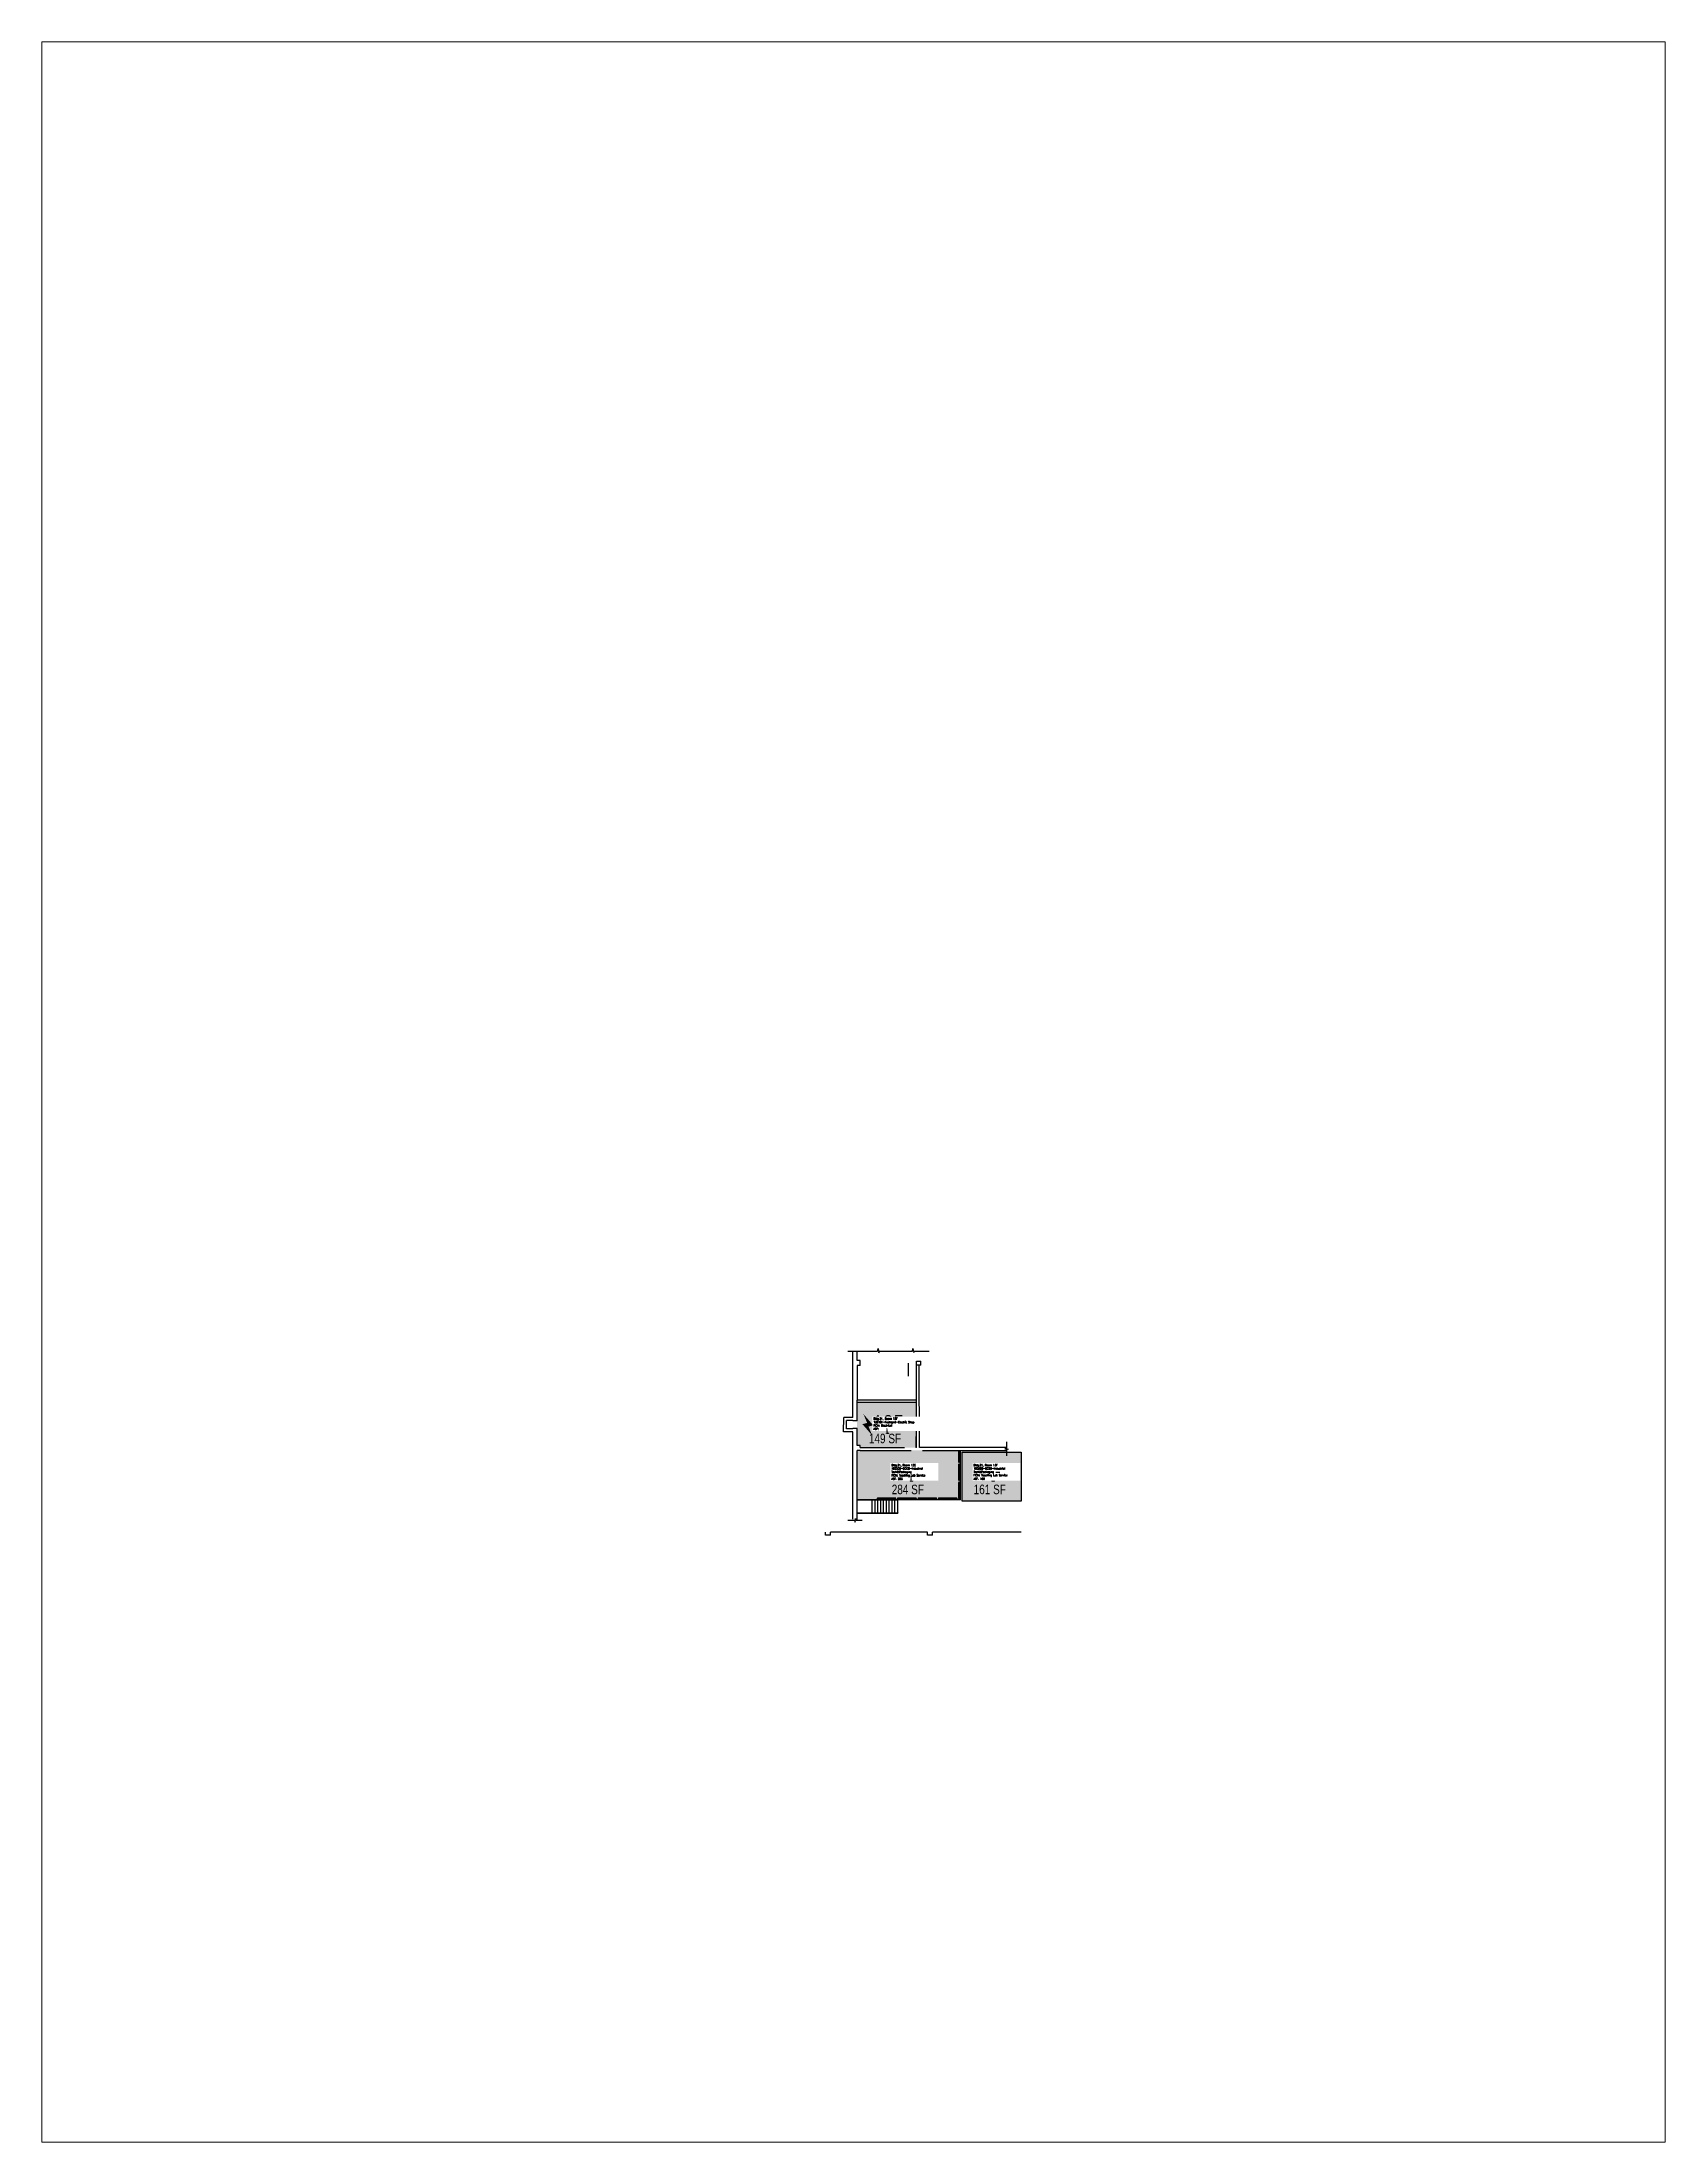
# Paper-space layout 'Layout1' of a CAD drawing. Header units: inches. Extents: x 0 to 8.5, y 0 to 11.
# The model-space entities are those that its viewports show. They can reach past a viewport. Long polylines and large blocks are cut down to what shows.
import ezdxf
from ezdxf.enums import TextEntityAlignment as Align

# ---------------------------------------------------------------- set-up
doc = ezdxf.new("R2010")
doc.units = ezdxf.units.IN
doc.header["$LTSCALE"] = 10
doc.header["$MEASUREMENT"] = 0
doc.layers.get('0').update_dxf_attribs({"linetype": 'CONTINUOUS'})
doc.layers.get('Defpoints').update_dxf_attribs({"linetype": 'CONTINUOUS'})
for name, color, linetype in [('A-DOOR', 2, 'CONTINUOUS'), ('A-FLOR', 3, 'CONTINUOUS'), ('A-IDEN-CNUM', 7, 'CONTINUOUS'), ('A-IDEN-ICON', 4, 'CONTINUOUS'), ('A-IDEN-RNUM', 7, 'CONTINUOUS'), ('A-IDEN-SNUM', 4, 'CONTINUOUS'), ('A-IDEN-VNUM', 4, 'CONTINUOUS'), ('A-WALL', 5, 'CONTINUOUS'), ('AREA-TEXT', 3, 'CONTINUOUS'), ('Rooms-Category-Color', 7, 'CONTINUOUS'), ('Rooms-College-Color', 7, 'CONTINUOUS'), ('Rooms-Department-Color', 7, 'CONTINUOUS'), ('Rooms-Division-Color', 7, 'CONTINUOUS'), ('Rooms-Information', 7, 'CONTINUOUS')]:
    doc.layers.add(name, color=color, linetype=linetype)
doc.styles.add('AREA', font='arial.ttf', dxfattribs={"width": 0.75, "height": 24})
doc.styles.add('ROOMSNUMBER', font='TXT.SHX', dxfattribs={"height": 0.03})
doc.styles.add('ROOMVNUMBER', font='simplex.shx', dxfattribs={"width": 0.85})

# ---------------------------------------------------------------- blocks, each defined once
blk = doc.blocks.new('CPELECT')
blk.add_lwpolyline([(0.062, 0.063, 0, 0.03, 0), (0.01, -0.017, 0.03, 0.03, 0), (-0.01, 0.007, 0.03, 0, 0), (-0.062, -0.073, 0.03, 0, 0)], format="xyseb")

msp = doc.modelspace()

# ---------------------------------------------------------------- hatches: boundary and pattern name
at = {"layer": 'Rooms-Category-Color', "true_color": 0xadadad}
msp.add_hatch(color=253, dxfattribs=at).paths.add_polyline_path([(69204137.1, 27671372.5), (69204138.9, 27671363.7), (69204133, 27671362.5), (69204164.1, 27671206.6), (69204289.6, 27671231.6), (69204256.7, 27671396.4)])
at = {"layer": 'Rooms-Category-Color', "true_color": 0xe3f498}
for points in [[(69204123.4, 27671369.8), (69203986.1, 27671342.4), (69204043.2, 27671056), (69204180.5, 27671083.4)], [(69204041.2, 27671050.3), (69204177, 27671077.4), (69204209.7, 27670913.7), (69204073.9, 27670886.6)]]:
    msp.add_hatch(color=61, dxfattribs=at).paths.add_polyline_path(points)
at = {"layer": 'Rooms-College-Color', "true_color": 0xadadad}
msp.add_hatch(color=253, dxfattribs=at).paths.add_polyline_path([(69204137.1, 27671372.5), (69204138.9, 27671363.7), (69204133, 27671362.5), (69204164.1, 27671206.6), (69204289.6, 27671231.6), (69204256.7, 27671396.4)])
at = {"layer": 'Rooms-College-Color', "true_color": 0xfa9ba3}
for points in [[(69204123.4, 27671369.8), (69203986.1, 27671342.4), (69204043.2, 27671056), (69204180.5, 27671083.4)], [(69204041.2, 27671050.3), (69204177, 27671077.4), (69204209.7, 27670913.7), (69204073.9, 27670886.6)]]:
    msp.add_hatch(color=241, dxfattribs=at).paths.add_polyline_path(points)
at = {"layer": 'Rooms-Department-Color', "true_color": 0xacacac}
msp.add_hatch(color=253, dxfattribs=at).paths.add_polyline_path([(69204137.1, 27671372.5), (69204138.9, 27671363.7), (69204133, 27671362.5), (69204164.1, 27671206.6), (69204289.6, 27671231.6), (69204256.7, 27671396.4)])
at = {"layer": 'Rooms-Department-Color', "true_color": 0xfa9ba3}
for points in [[(69204123.4, 27671369.8), (69203986.1, 27671342.4), (69204043.2, 27671056), (69204180.5, 27671083.4)], [(69204041.2, 27671050.3), (69204177, 27671077.4), (69204209.7, 27670913.7), (69204073.9, 27670886.6)]]:
    msp.add_hatch(color=241, dxfattribs=at).paths.add_polyline_path(points)
at = {"layer": 'Rooms-Division-Color', "true_color": 0xadadad}
msp.add_hatch(color=253, dxfattribs=at).paths.add_polyline_path([(69204137.1, 27671372.5), (69204138.9, 27671363.7), (69204133, 27671362.5), (69204164.1, 27671206.6), (69204289.6, 27671231.6), (69204256.7, 27671396.4)])
at = {"layer": 'Rooms-Division-Color', "true_color": 0xfa9ba3}
for points in [[(69204123.4, 27671369.8), (69203986.1, 27671342.4), (69204043.2, 27671056), (69204180.5, 27671083.4)], [(69204041.2, 27671050.3), (69204177, 27671077.4), (69204209.7, 27670913.7), (69204073.9, 27670886.6)]]:
    msp.add_hatch(color=241, dxfattribs=at).paths.add_polyline_path(points)

# ---------------------------------------------------------------- linework, layer by layer
at = {"layer": 'A-DOOR'}
msp.add_lwpolyline([(69204163.6, 27671209.3, 1.5, 1.5, 0), (69204194.9, 27671215.6, 0, 0, 0), (69204195.1, 27671214.8, 0, 0, 0.414214), (69204157.4, 27671239.9, 0, 0, 0.414214)], format="xyseb", dxfattribs=at)
at = {"layer": 'A-FLOR'}
for p, q in [((69203949.3, 27671335), (69203971.9, 27671221.8)), ((69203949.3, 27671335), (69203971.9, 27671221.8)), ((69203950.8, 27671335.3), (69203973.4, 27671222.1)), ((69204043.2, 27671056), (69203986.1, 27671342.4)), ((69203986.1, 27671342.4), (69204008.7, 27671229.1)), ((69203994.3, 27671301.2), (69203959, 27671294.1)), ((69203995.9, 27671293.3), (69203960.6, 27671286.3)), ((69203997.4, 27671285.5), (69203962.1, 27671278.4)), ((69203999, 27671277.6), (69203963.7, 27671270.6)), ((69204010.6, 27671235.9), (69204000.5, 27671286.5)), ((69204012.1, 27671236.2), (69204002, 27671286.8)), ((69204000.6, 27671269.8), (69203965.3, 27671262.8)), ((69204002.1, 27671262), (69203966.8, 27671254.9)), ((69204003.7, 27671254.1), (69203968.4, 27671247.1)), ((69204005.3, 27671246.3), (69203970, 27671239.2)), ((69204006.8, 27671238.4), (69203971.5, 27671231.4)), ((69203973.4, 27671222.1), (69203971.9, 27671221.8)), ((69204008.4, 27671230.6), (69203973.1, 27671223.5)), ((69204010.2, 27671229.4), (69204008.7, 27671229.1)), ((69204021.9, 27671179.4), (69204011.8, 27671230)), ((69204023.4, 27671179.7), (69204013.3, 27671230.3)), ((69204033.2, 27671122.9), (69204023.1, 27671173.5)), ((69204034.7, 27671123.2), (69204024.6, 27671173.8)), ((69204044.5, 27671066.5), (69204034.4, 27671117.1)), ((69204045.9, 27671066.8), (69204035.8, 27671117.4)), ((69204043.2, 27671056), (69204180.5, 27671083.4)), ((69204046.3, 27671061.3), (69204090.9, 27671070.2)), ((69204046.5, 27671060.1), (69204091.1, 27671069)), ((69204096.8, 27671071.4), (69204141.4, 27671080.3)), ((69204097, 27671070.2), (69204141.6, 27671079.1)), ((69204147.1, 27671081.5), (69204179.6, 27671088)), ((69204147.3, 27671080.2), (69204179.9, 27671086.7))]:
    msp.add_line(p, q, dxfattribs=at)
msp.add_lwpolyline([(69204041.2, 27671050.3), (69204177, 27671077.4), (69204209.7, 27670913.7), (69204073.9, 27670886.6)], close=True, dxfattribs=at)
for centre, radius, start, end in [((69204001.3, 27671286.7), 0.75, 11.28839, 191.28839), ((69204011.4, 27671236.1), 0.75, 191.28839, 11.28839), ((69204012.6, 27671230.2), 0.75, 11.28839, 191.28839), ((69204022.7, 27671179.6), 0.75, 191.28839, 11.28839), ((69204023.8, 27671173.7), 0.75, 11.28839, 191.28839), ((69204033.9, 27671123.1), 0.75, 191.28839, 11.28839), ((69204035.1, 27671117.2), 0.75, 11.28839, 191.28839), ((69204045.2, 27671066.6), 0.75, 191.28839, 11.28839), ((69204046.4, 27671060.7), 0.625, 101.28839, 281.28839), ((69204091, 27671069.6), 0.625, 281.28839, 101.28839), ((69204096.9, 27671070.8), 0.625, 101.28839, 281.28839), ((69204141.5, 27671079.7), 0.625, 281.28839, 101.28839), ((69204147.2, 27671080.9), 0.625, 101.28839, 281.28839)]:
    msp.add_arc(centre, radius, start, end, dxfattribs=at)
at = {"layer": 'A-WALL'}
for p, q in [((69203870.6, 27671410.1), (69203879.4, 27671411.8)), ((69203873.3, 27671396.3), (69203870.6, 27671410.1)), ((69203873.3, 27671396.3), (69203882.2, 27671398.1)), ((69203935.8, 27671129.4), (69203882.2, 27671398.1)), ((69203930.8, 27671343.6), (69204173, 27671391.9)), ((69204167.9, 27671417.4), (69204207.1, 27671425.2)), ((69204173, 27671391.9), (69204167.9, 27671417.4)), ((69204177.3, 27671411.1), (69204200.9, 27671415.8)), ((69204180.8, 27671393.5), (69204177.3, 27671411.1)), ((69204180.8, 27671393.5), (69204181.8, 27671393.7)), ((69204180.8, 27671393.5), (69204181.8, 27671393.7)), ((69204184.2, 27671381.9), (69204181.8, 27671393.7)), ((69204204.4, 27671398.2), (69204200.9, 27671415.8)), ((69204203.4, 27671398), (69204204.4, 27671398.2)), ((69204203.4, 27671398), (69204204.4, 27671398.2)), ((69204205.7, 27671386.2), (69204203.4, 27671398)), ((69204205.7, 27671386.2), (69204262.6, 27671397.6)), ((69204212.2, 27671399.7), (69204207.1, 27671425.2)), ((69204212.2, 27671399.7), (69204396.6, 27671436.5)), ((69204289.6, 27671231.6), (69204256.7, 27671396.4)), ((69204358.7, 27671416.8), (69204262.6, 27671397.6)), ((69204295.5, 27671232.8), (69204262.6, 27671397.6)), ((69204360.5, 27671407.9), (69204358.7, 27671416.8)), ((69204360.5, 27671407.9), (69204374.2, 27671410.7)), ((69204372.5, 27671419.5), (69204398.9, 27671424.8)), ((69204374.2, 27671410.7), (69204372.5, 27671419.5)), ((69204393.8, 27671450.3), (69204410.3, 27671367.9)), ((69203928.5, 27671338), (69203923.6, 27671335.9)), ((69203923.6, 27671335.9), (69203933.4, 27671336.6)), ((69203924.7, 27671356.6), (69203928.5, 27671338)), ((69203933.4, 27671336.6), (69203929.2, 27671334)), ((69203929.2, 27671334), (69203932.6, 27671317.4)), ((69203930, 27671331.2), (69204123.4, 27671369.8)), ((69204125.1, 27671360.9), (69204123.4, 27671369.8)), ((69204125.1, 27671360.9), (69204153.3, 27671219.7)), ((69204133, 27671362.5), (69204138.9, 27671363.7)), ((69204133, 27671362.5), (69204157.4, 27671239.9)), ((69204137.1, 27671372.5), (69204184.2, 27671381.9)), ((69204138.9, 27671363.7), (69204137.1, 27671372.5)), ((69204417.9, 27671367.5), (69204406.3, 27671363.9)), ((69204406.3, 27671363.9), (69204411.3, 27671363)), ((69204410.3, 27671367.9), (69204417.9, 27671367.5)), ((69204411.3, 27671363), (69204429.7, 27671270.8)), ((69204357.7, 27671268.7), (69204394, 27671275.9)), ((69204164.1, 27671206.6), (69204404.4, 27671254.5)), ((69204165.7, 27671198.7), (69204394.2, 27671244.4)), ((69204395, 27671240.6), (69204392.7, 27671252.2)), ((69204395, 27671240.6), (69204406.7, 27671242.9)), ((69204404.4, 27671254.5), (69204406.7, 27671242.9)), ((69204436.7, 27671271.2), (69204426.3, 27671267.1)), ((69204426.3, 27671267.1), (69204430.5, 27671266.9)), ((69204429.7, 27671270.8), (69204436.7, 27671271.2)), ((69204430.5, 27671266.9), (69204438.9, 27671224.7)), ((69204159.6, 27671188.4), (69204206.2, 27670955)), ((69204164.1, 27671206.6), (69204163.7, 27671208.6)), ((69204214, 27670956.6), (69204165.7, 27671198.7)), ((69203927, 27671127.6), (69203935.8, 27671129.4)), ((69203929.7, 27671113.9), (69203927, 27671127.6)), ((69203929.7, 27671113.9), (69203938.5, 27671115.7)), ((69203987.7, 27670869.5), (69203938.5, 27671115.7)), ((69204207.6, 27670955.3), (69204191, 27670952)), ((69204210.2, 27670951.2), (69204207.6, 27670955.3)), ((69204211.5, 27670956.1), (69204209.5, 27670960.9)), ((69204209.5, 27670960.9), (69204210.2, 27670951.2)), ((69204230.2, 27670959.8), (69204211.5, 27670956.1))]:
    msp.add_line(p, q, dxfattribs=at)

# ---------------------------------------------------------------- block references
at = {"layer": 'A-IDEN-ICON', "xscale": 359.9999999994582, "yscale": 359.9999999994582, "zscale": 359.9999999994582, "rotation": 166.010668313647}
msp.add_blockref('CPELECT', (69204200.2, 27671352.5), dxfattribs=at)

# ---------------------------------------------------------------- texts
at = {"layer": 'A-IDEN-CNUM', "style": 'ROOMSNUMBER', "width": 0.85}
for s, p in [('CAD #021-0_0012-0F', (69204187.1, 27671295.8)), ('CAD #021-0_0013-0C', (69204068, 27671202.7))]:
    msp.add_text(s, height=1, rotation=11.28839, dxfattribs=at).set_placement(p)
at = {"layer": 'A-IDEN-RNUM', "style": 'ROOMSNUMBER', "width": 0.85}
for s, p in [('0012-F0', (69204186.5, 27671298.8)), ('0013-C0', (69204067.4, 27671205.6)), ('0013-F0', (69204112.6, 27670979.2))]:
    msp.add_text(s, height=1, rotation=281.29, dxfattribs=at).set_placement(p)
at = {"layer": 'A-IDEN-SNUM', "style": 'ROOMSNUMBER', "width": 0.85}
for s, p in [('02100012F0', (69204186.5, 27671298.8)), ('02100013C0', (69204067.4, 27671205.6)), ('02100013F0', (69204112.6, 27670979.2))]:
    msp.add_text(s, height=1, rotation=281.29, dxfattribs=at).set_placement(p)
at = {"layer": 'A-IDEN-VNUM', "style": 'ROOMVNUMBER', "width": 0.85}
for s, p in [('12F', (69204217.2, 27671300.2)), ('13C', (69204089.2, 27671221.4)), ('13F', (69204134.4, 27670994.9))]:
    msp.add_text(s, height=40.5, rotation=281.28839, dxfattribs=at).set_placement(p, align=Align.MIDDLE_CENTER)
at = {"layer": 'AREA-TEXT', "style": 'AREA', "width": 0.75}
for s, p in [('149 SF', (69204171.9, 27671299)), ('284 SF', (69204043.4, 27671207.5)), ('161 SF', (69204088.8, 27670980.3))]:
    msp.add_text(s, height=27, rotation=281.28839, dxfattribs=at).set_placement(p, align=Align.MIDDLE_CENTER)

# ---------------------------------------------------------------- next in the draw order: texts
at = {"layer": 'Rooms-Information', "char_height": 5.786, "width": 129.6, "attachment_point": 7, "rotation": 281.28839, "style": 'ROOMVNUMBER', "bg_fill": 3, "box_fill_scale": 1.5, "bg_fill_color": 256, "bg_fill_true_color": 13158600, "bg_fill_transparency": 0}
for s, insert in [('Bldg.21, Room 12F^M^J128101-FacMgmt-Electric Shop^M^JFICM: Electrical^M^JASF: ', (69204189.4, 27671335.7)), ('Bldg.21, Room 13C^M^J105500-OCOB-Industrial Tech&Packaging^M^JFICM: Teaching Lab Service^M^JASF: 283', (69204061.1, 27671258.4)), ('Bldg.21, Room 13F^M^J105500-OCOB-Industrial Tech&Packaging^M^JFICM: Teaching Lab Service^M^JASF: 160', (69204106.7, 27671030.4))]:
    msp.add_mtext(s, dxfattribs=dict(at, insert=insert))

psp = doc.layouts.get("Layout1")

# ---------------------------------------------------------------- viewports
at = {"layer": 'Defpoints', "view_target_point": (5767080.725, 2306081.991), "view_twist_angle": 78.7116094521}
psp.add_viewport(center=(4.25, 5.5), size=(8.5, 10.9999), view_center_point=(-12456950.749, 67176015.474), view_height=5939.9405, dxfattribs=at)

doc.saveas('drawing.dxf')
